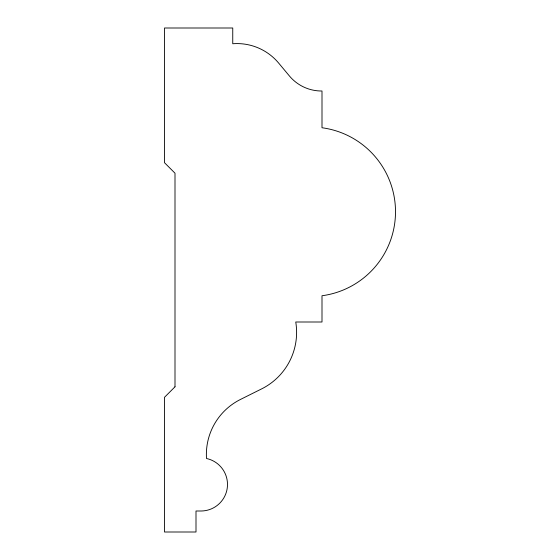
<?xml version="1.0" encoding="UTF-8"?>
<svg xmlns="http://www.w3.org/2000/svg" width="560" height="560" viewBox="0 0 560 560"><rect width="100%" height="100%" fill="white"/><g stroke="black" fill="none" stroke-linecap="round" stroke-linejoin="round"><path stroke-width="0.84" d="M175 386.799L164.5 397.299L164.5 532L196 532L196 511L201.25 511A26.544 26.544 0 0 0 206.5 458.5A61.523 61.523 0 0 1 240.429 399.469L261.646 388.885A63.154 63.154 0 0 0 295.75 322L322 322L322 295.75A84.749 84.749 0 0 0 322 127.75L322 91A41.846 41.846 0 0 1 289.394 75.95L278.663 63.084A54.229 54.229 0 0 0 232.75 43.75L232.75 28L164.5 28L164.5 162.701L175 173.201L175 386.799"/></g></svg>
